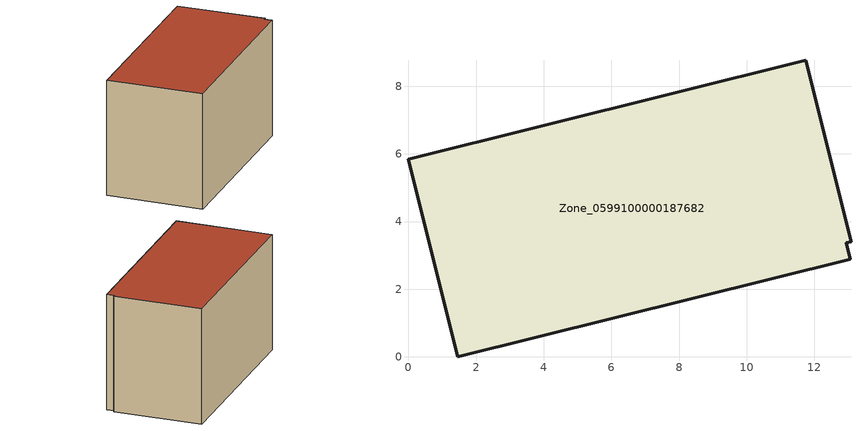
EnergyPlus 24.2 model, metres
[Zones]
Zone_0599100000187682
 floor ground (C_G): 13.08,3.4 12.94,3.37 13.06,2.89 1.46,0 0,5.85 11.74,8.77 z0
 wall outside (C_F): 13.08,3.4 11.74,8.77 0,5.85 1.46,0 13.06,2.89 12.94,3.37 13.08,3.4 z0:7.36
 roof outside (C_R): 12.94,3.37 13.08,3.4 11.74,8.77 0,5.85 1.46,0 13.06,2.89 z7.36
[BUILDING]
Pand.0599100000187682: North Axis=0; Terrain=City; Loads Convergence Tolerance Value=0.04; Temperature Convergence Tolerance Value=0.4; Solar Distribution=FullExterior; Maximum Number of Warmup Days=25; Minimum Number of Warmup Days=1
[Site:Location]
Rotterdam.The.Hague.AP_ZH_NLD Design_Conditions: Latitude=51.96; Longitude=4.45; Time Zone=1; Elevation=-4.5
[SITE:GROUNDTEMPERATURE:BUILDINGSURFACE]
18, 18, 18, 18, 18, 18, 18, 18, 18, 18, 18, 18
[MATERIAL] Thermal Absorptance=0.9; Solar Absorptance=0.7; Visible Absorptance=0.7
Name | Roughness | Thickness | Conductivity | Density | Specific Heat
G.TI.1965-1974 | MediumSmooth | 0.15 | 0.882353 | 540 | 1210
F.TI.1965-1974 | Rough | 0.3 | 0.697674 | 1920 | 840
R.TI.1965-1974 | MediumRough | 0.2 | 0.232558 | 1500 | 1000
[CONSTRUCTION]
C_G: G.TI.1965-1974
C_F: F.TI.1965-1974
C_R: R.TI.1965-1974
[ZONE]
Zone_0599100000187682: Type=1; Multiplier=1; Ceiling Height=Autocalculate; Volume=Autocalculate; Floor Area=autocalculate; Part of Total Floor Area=Yes
[ZONEINFILTRATION:DESIGNFLOWRATE]
Infil_Zone_0599100000187682: Zone or ZoneList or Space or SpaceList=Zone_0599100000187682; Schedule=AlwaysOn; Design Flow Rate Calculation Method=Flow/Area; Flow Rate per Floor Area=0.003; Constant Term Coefficient=1; Temperature Term Coefficient=0; Velocity Term Coefficient=0; Velocity Squared Term Coefficient=0
[HVACTEMPLATE:ZONE:IDEALLOADSAIRSYSTEM]
Zone_0599100000187682: Maximum Heating Supply Air Temperature=50; Minimum Cooling Supply Air Temperature=13; Maximum Heating Supply Air Humidity Ratio=0.0156; Minimum Cooling Supply Air Humidity Ratio=0.0077; Heating Limit=NoLimit; Cooling Limit=NoLimit; Dehumidification Control Type=ConstantSensibleHeatRatio; Cooling Sensible Heat Ratio=0.7; Dehumidification Setpoint=60; Humidification Control Type=None; Humidification Setpoint=30; Outdoor Air Method=None; Outdoor Air Flow Rate per Person=0.00944; Outdoor Air Flow Rate per Zone Floor Area=0; Outdoor Air Flow Rate per Zone=0; Demand Controlled Ventilation Type=None; Outdoor Air Economizer Type=NoEconomizer; Heat Recovery Type=None; Sensible Heat Recovery Effectiveness=0.7; Latent Heat Recovery Effectiveness=0.65
[ZONECONTROL:THERMOSTAT]
ThermostatControl_Zone_0599100000187682: Zone or ZoneList=Zone_0599100000187682; Control Type Schedule=DualSetpointControlType; Control 1=Thermostat_Zone_0599100000187682; Temperature Difference Between Cutout And Setpoint=0
[THERMOSTATSETPOINT:DUALSETPOINT]
Thermostat_Zone_0599100000187682: Heating Setpoint Temperature Schedule=HeatingSetpoint_Zone_0599100000187682; Cooling Setpoint Temperature Schedule=CoolingSetpoint_Zone_0599100000187682
[SCHEDULE:COMPACT]
HeatingSetpoint_Zone_0599100000187682: Through: 12/31, For: AllDays, Until: 24:00, 21
CoolingSetpoint_Zone_0599100000187682: Through: 12/31, For: AllDays, Until: 24:00, 24
DualSetpointControlType: Through: 12/31, For: AllDays, Until: 24:00, 4
AlwaysOn: Through: 12/31, For: AllDays, Until: 24:00, 1
